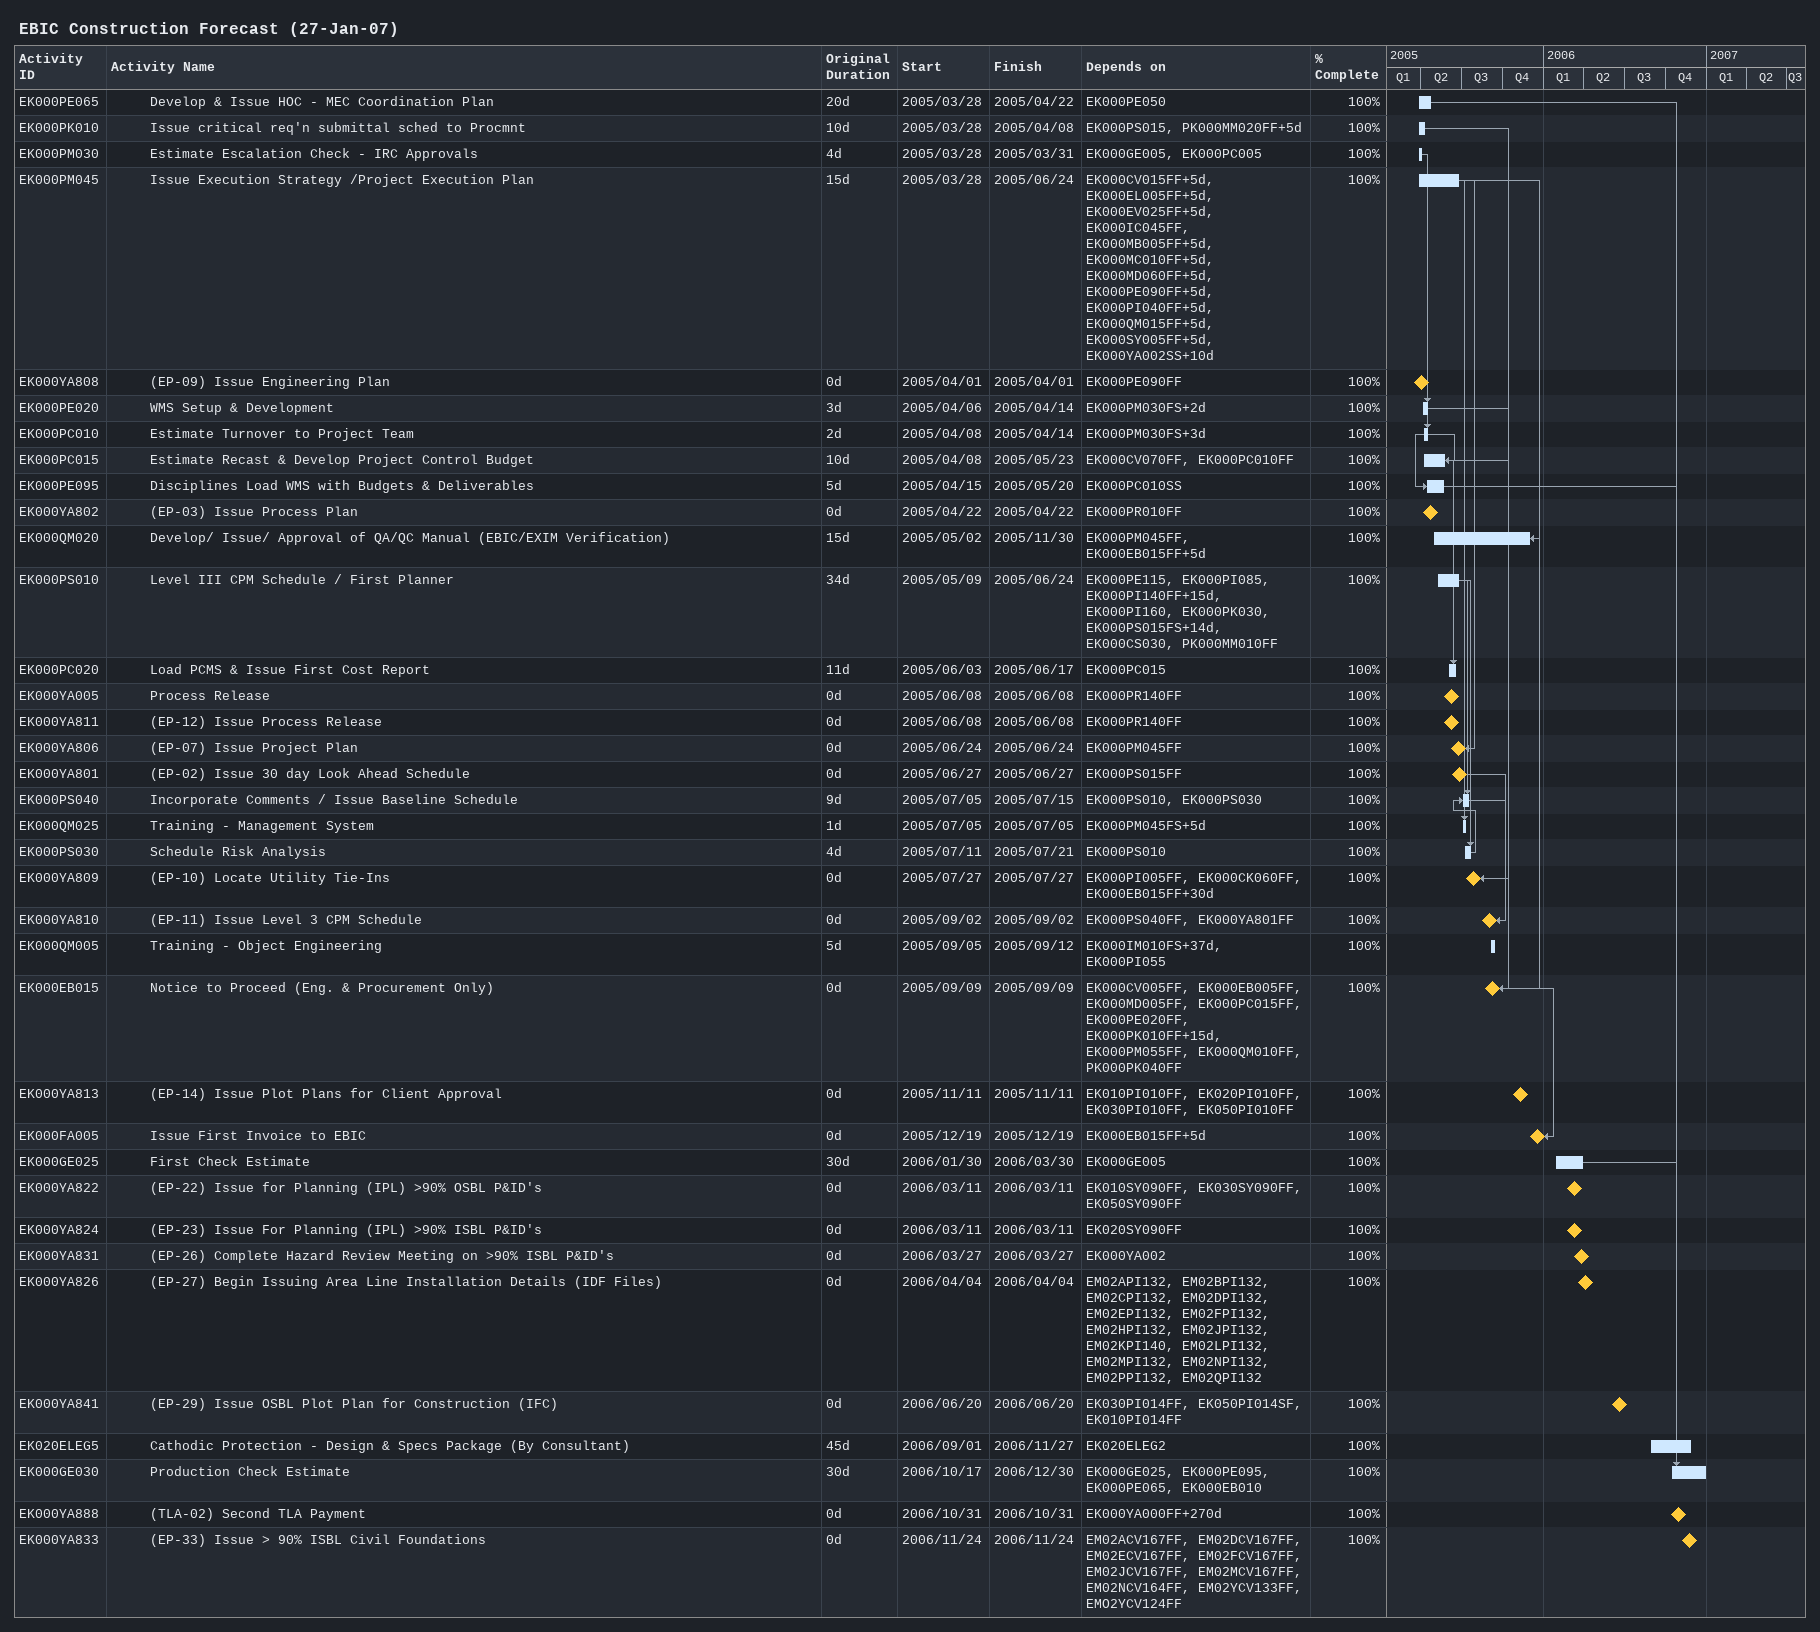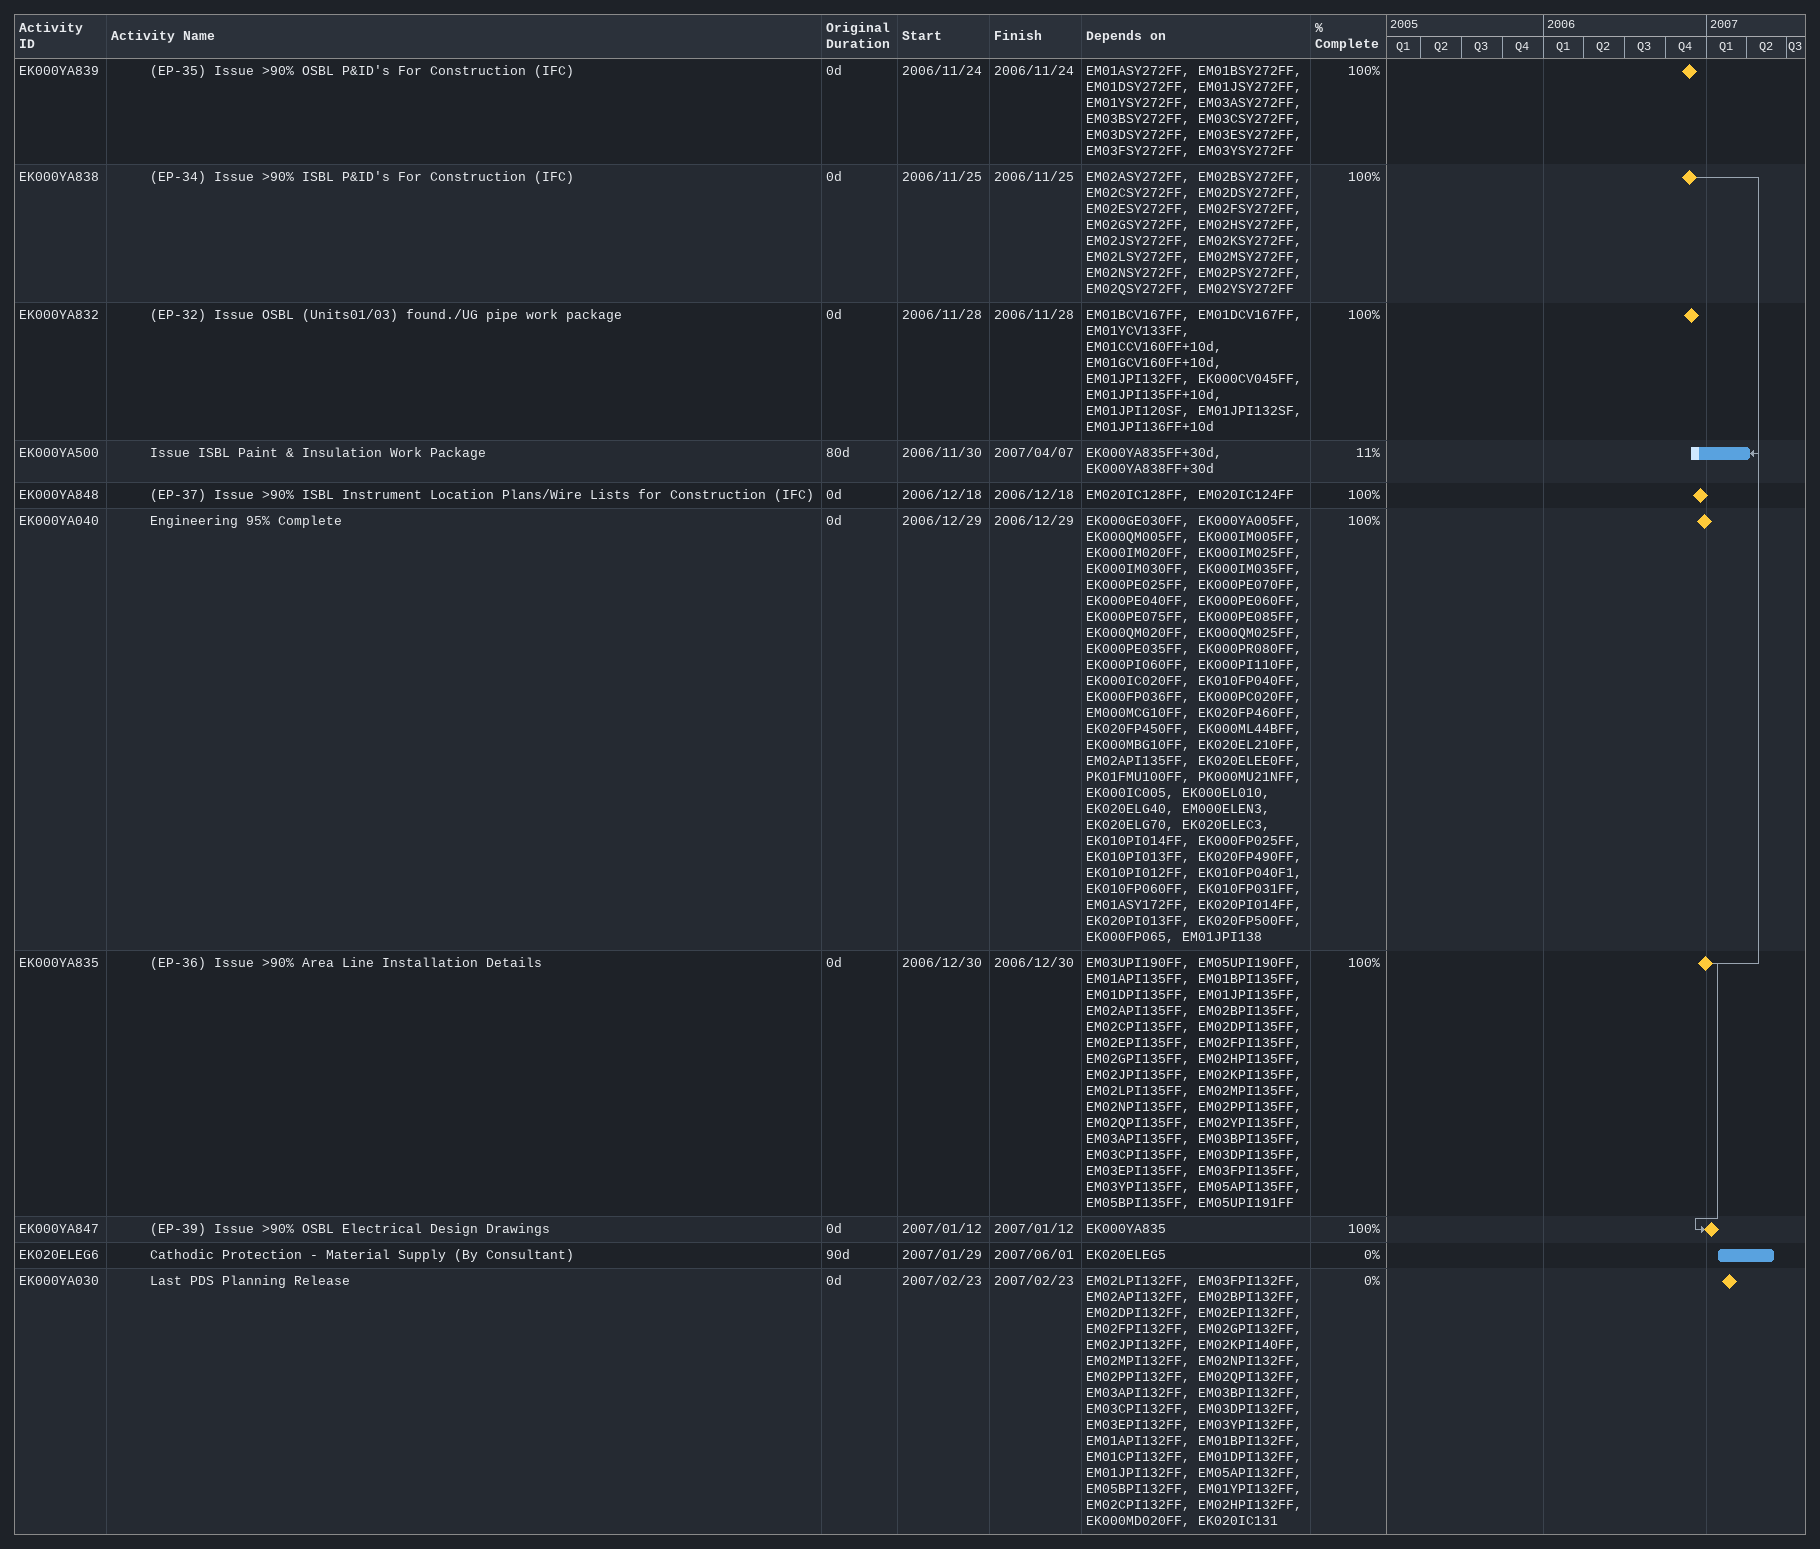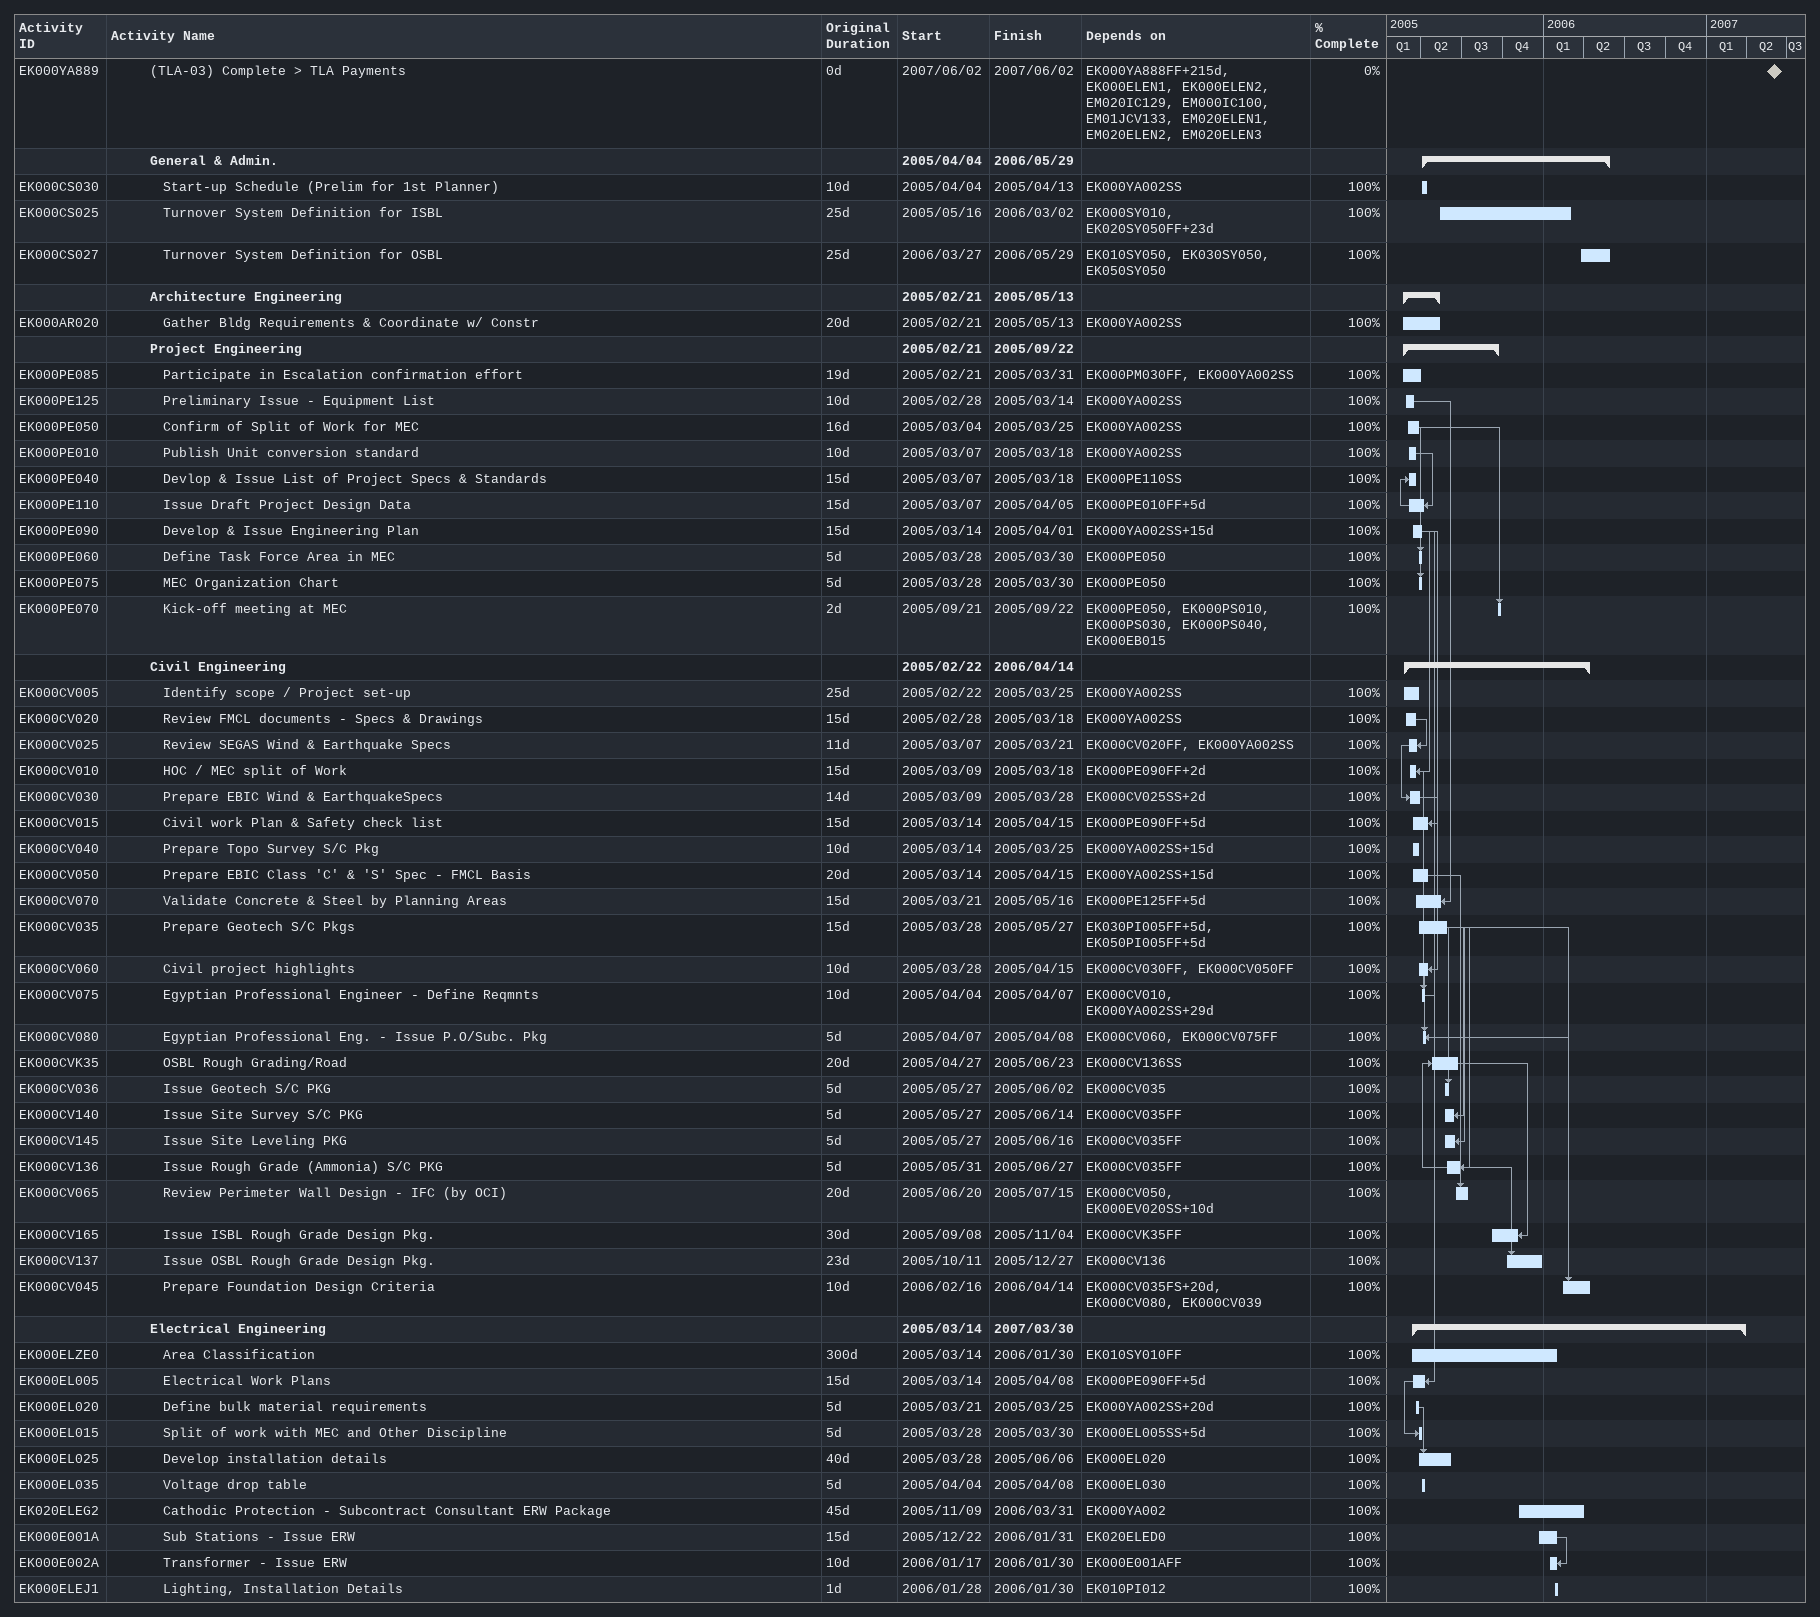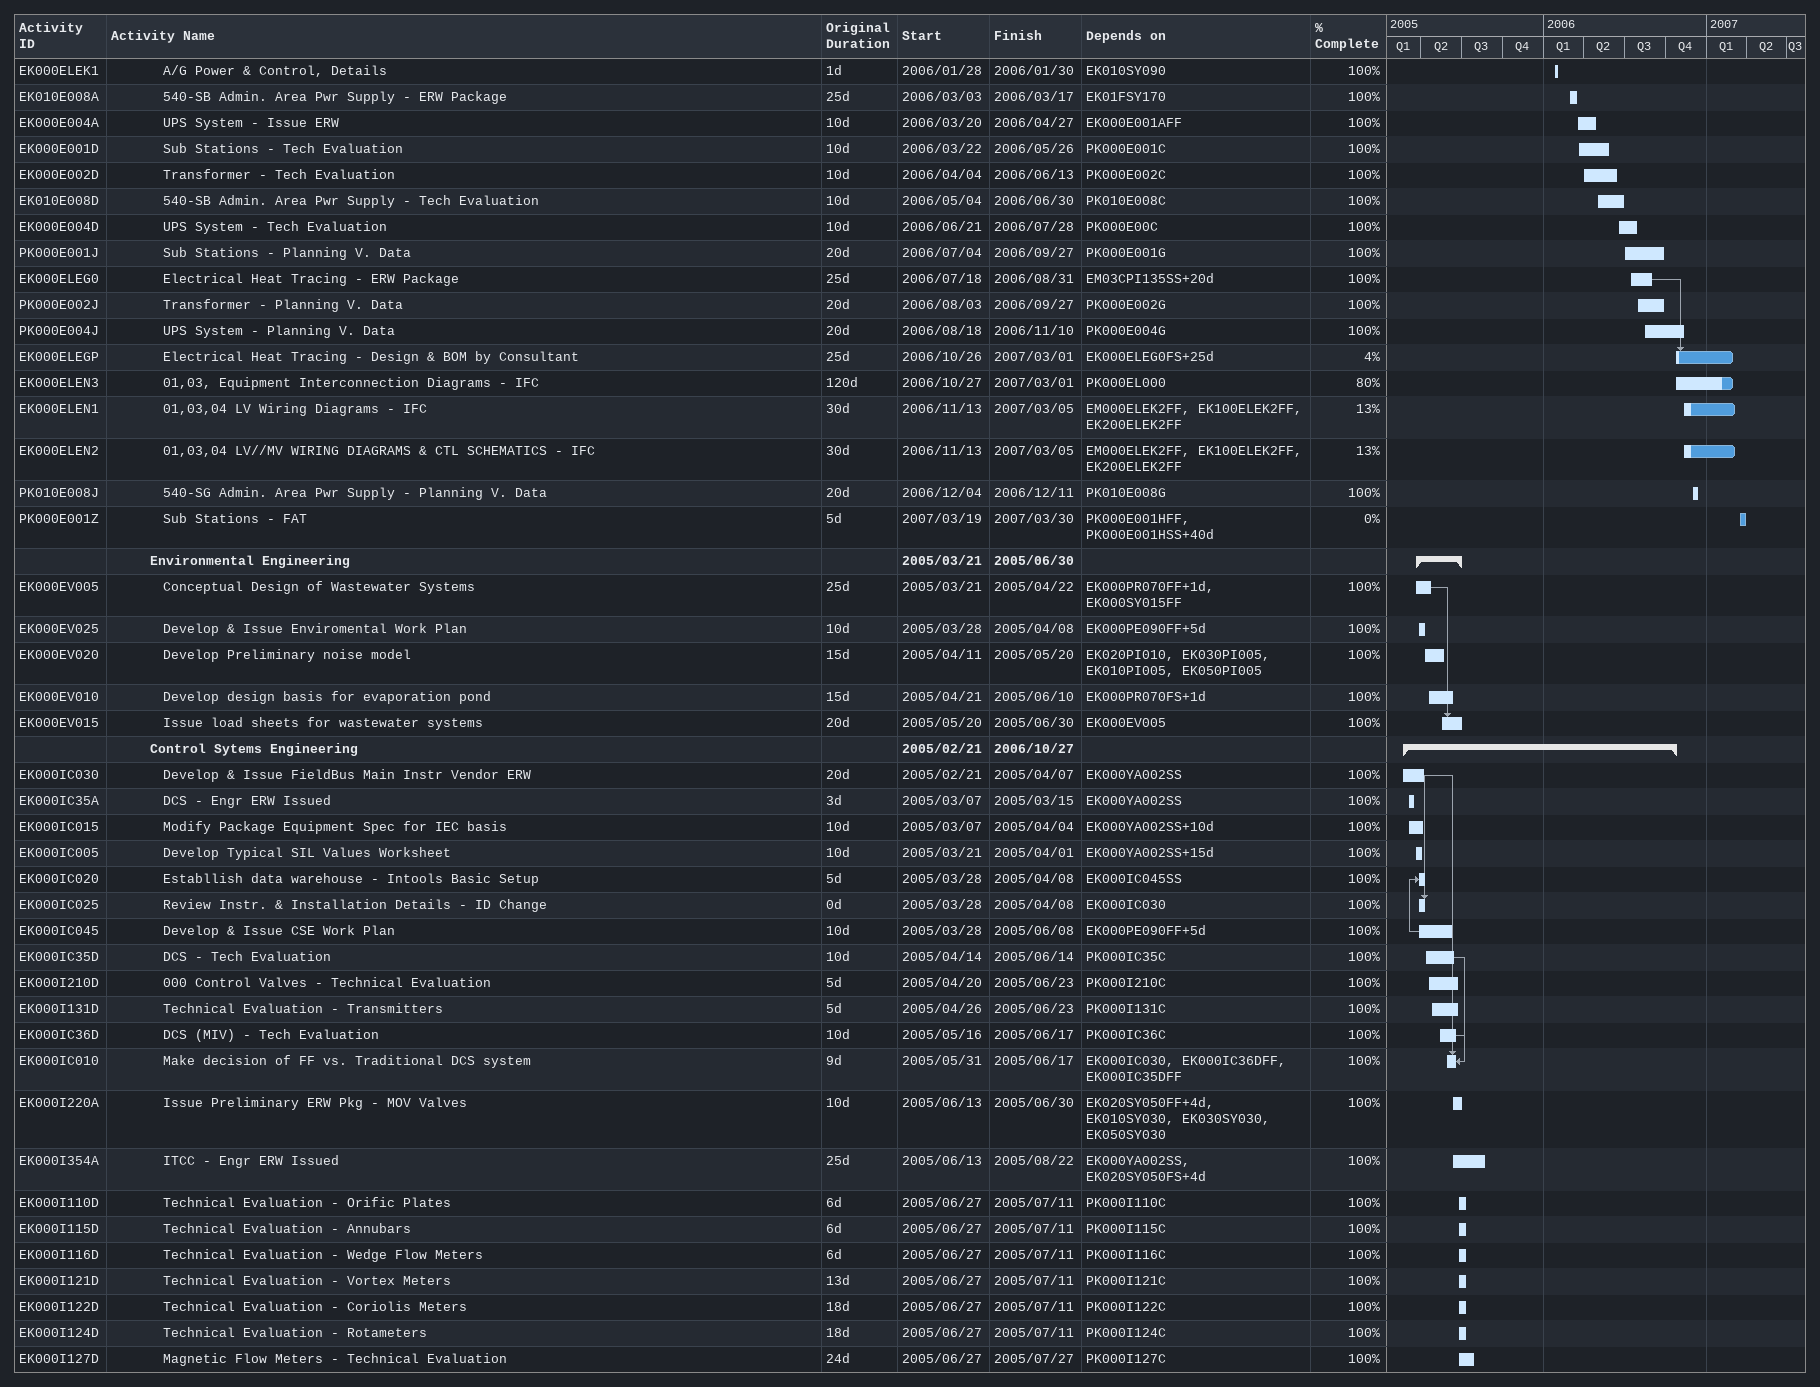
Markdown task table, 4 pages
EBIC Construction Forecast (27-Jan-07)

| ID | Level | Task | Original duration | Start | Finish | Predecessors | % complete |
|---|---|---|---|---|---|---|---|
| EK000PE065 | 4 | Develop & Issue HOC - MEC Coordination Plan | 20d | 2005-03-28 | 2005-04-22 | EK000PE050 | 100 |
| EK000PK010 | 4 | Issue critical req'n submittal sched to Procmnt | 10d | 2005-03-28 | 2005-04-08 | EK000PS015, PK000MM020FF+5d | 100 |
| EK000PM030 | 4 | Estimate Escalation Check - IRC Approvals | 4d | 2005-03-28 | 2005-03-31 | EK000GE005, EK000PC005 | 100 |
| EK000PM045 | 4 | Issue Execution Strategy /Project Execution Plan | 15d | 2005-03-28 | 2005-06-24 | EK000CV015FF+5d, EK000EL005FF+5d, EK000EV025FF+5d, EK000IC045FF, EK000MB005FF+5d, EK000MC010FF+5d, EK000MD060FF+5d, EK000PE090FF+5d, EK000PI040FF+5d, EK000QM015FF+5d, EK000SY005FF+5d, EK000YA002SS+10d | 100 |
| EK000YA808 | 4 | (EP-09) Issue Engineering Plan | 0d | 2005-04-01 | 2005-04-01 | EK000PE090FF | 100 |
| EK000PE020 | 4 | WMS Setup & Development | 3d | 2005-04-06 | 2005-04-14 | EK000PM030FS+2d | 100 |
| EK000PC010 | 4 | Estimate Turnover to Project Team | 2d | 2005-04-08 | 2005-04-14 | EK000PM030FS+3d | 100 |
| EK000PC015 | 4 | Estimate Recast & Develop Project Control Budget | 10d | 2005-04-08 | 2005-05-23 | EK000CV070FF, EK000PC010FF | 100 |
| EK000PE095 | 4 | Disciplines Load WMS with Budgets & Deliverables | 5d | 2005-04-15 | 2005-05-20 | EK000PC010SS | 100 |
| EK000YA802 | 4 | (EP-03) Issue Process Plan | 0d | 2005-04-22 | 2005-04-22 | EK000PR010FF | 100 |
| EK000QM020 | 4 | Develop/ Issue/ Approval of QA/QC Manual (EBIC/EXIM Verification) | 15d | 2005-05-02 | 2005-11-30 | EK000PM045FF, EK000EB015FF+5d | 100 |
| EK000PS010 | 4 | Level III CPM Schedule / First Planner | 34d | 2005-05-09 | 2005-06-24 | EK000PE115, EK000PI085, EK000PI140FF+15d, EK000PI160, EK000PK030, EK000PS015FS+14d, EK000CS030, PK000MM010FF | 100 |
| EK000PC020 | 4 | Load PCMS & Issue First Cost Report | 11d | 2005-06-03 | 2005-06-17 | EK000PC015 | 100 |
| EK000YA005 | 4 | Process Release | 0d | 2005-06-08 | 2005-06-08 | EK000PR140FF | 100 |
| EK000YA811 | 4 | (EP-12) Issue Process Release | 0d | 2005-06-08 | 2005-06-08 | EK000PR140FF | 100 |
| EK000YA806 | 4 | (EP-07) Issue Project Plan | 0d | 2005-06-24 | 2005-06-24 | EK000PM045FF | 100 |
| EK000YA801 | 4 | (EP-02) Issue 30 day Look Ahead Schedule | 0d | 2005-06-27 | 2005-06-27 | EK000PS015FF | 100 |
| EK000PS040 | 4 | Incorporate Comments / Issue Baseline Schedule | 9d | 2005-07-05 | 2005-07-15 | EK000PS010, EK000PS030 | 100 |
| EK000QM025 | 4 | Training - Management System | 1d | 2005-07-05 | 2005-07-05 | EK000PM045FS+5d | 100 |
| EK000PS030 | 4 | Schedule Risk Analysis | 4d | 2005-07-11 | 2005-07-21 | EK000PS010 | 100 |
| EK000YA809 | 4 | (EP-10) Locate Utility Tie-Ins | 0d | 2005-07-27 | 2005-07-27 | EK000PI005FF, EK000CK060FF, EK000EB015FF+30d | 100 |
| EK000YA810 | 4 | (EP-11) Issue Level 3 CPM Schedule | 0d | 2005-09-02 | 2005-09-02 | EK000PS040FF, EK000YA801FF | 100 |
| EK000QM005 | 4 | Training - Object Engineering | 5d | 2005-09-05 | 2005-09-12 | EK000IM010FS+37d, EK000PI055 | 100 |
| EK000EB015 | 4 | Notice to Proceed (Eng. & Procurement Only) | 0d | 2005-09-09 | 2005-09-09 | EK000CV005FF, EK000EB005FF, EK000MD005FF, EK000PC015FF, EK000PE020FF, EK000PK010FF+15d, EK000PM055FF, EK000QM010FF, PK000PK040FF | 100 |
| EK000YA813 | 4 | (EP-14) Issue Plot Plans for Client Approval | 0d | 2005-11-11 | 2005-11-11 | EK010PI010FF, EK020PI010FF, EK030PI010FF, EK050PI010FF | 100 |
| EK000FA005 | 4 | Issue First Invoice to EBIC | 0d | 2005-12-19 | 2005-12-19 | EK000EB015FF+5d | 100 |
| EK000GE025 | 4 | First Check Estimate | 30d | 2006-01-30 | 2006-03-30 | EK000GE005 | 100 |
| EK000YA822 | 4 | (EP-22) Issue for Planning (IPL) >90% OSBL P&ID's | 0d | 2006-03-11 | 2006-03-11 | EK010SY090FF, EK030SY090FF, EK050SY090FF | 100 |
| EK000YA824 | 4 | (EP-23) Issue For Planning (IPL) >90% ISBL P&ID's | 0d | 2006-03-11 | 2006-03-11 | EK020SY090FF | 100 |
| EK000YA831 | 4 | (EP-26) Complete Hazard Review Meeting on >90% ISBL P&ID's | 0d | 2006-03-27 | 2006-03-27 | EK000YA002 | 100 |
| EK000YA826 | 4 | (EP-27) Begin Issuing Area Line Installation Details (IDF Files) | 0d | 2006-04-04 | 2006-04-04 | EM02API132, EM02BPI132, EM02CPI132, EM02DPI132, EM02EPI132, EM02FPI132, EM02HPI132, EM02JPI132, EM02KPI140, EM02LPI132, EM02MPI132, EM02NPI132, EM02PPI132, EM02QPI132 | 100 |
| EK000YA841 | 4 | (EP-29) Issue OSBL Plot Plan for Construction (IFC) | 0d | 2006-06-20 | 2006-06-20 | EK030PI014FF, EK050PI014SF, EK010PI014FF | 100 |
| EK020ELEG5 | 4 | Cathodic Protection - Design & Specs Package (By Consultant) | 45d | 2006-09-01 | 2006-11-27 | EK020ELEG2 | 100 |
| EK000GE030 | 4 | Production Check Estimate | 30d | 2006-10-17 | 2006-12-30 | EK000GE025, EK000PE095, EK000PE065, EK000EB010 | 100 |
| EK000YA888 | 4 | (TLA-02) Second TLA Payment | 0d | 2006-10-31 | 2006-10-31 | EK000YA000FF+270d | 100 |
| EK000YA833 | 4 | (EP-33) Issue > 90% ISBL Civil Foundations | 0d | 2006-11-24 | 2006-11-24 | EM02ACV167FF, EM02DCV167FF, EM02ECV167FF, EM02FCV167FF, EM02JCV167FF, EM02MCV167FF, EM02NCV164FF, EM02YCV133FF, EMO2YCV124FF | 100 |
| EK000YA839 | 4 | (EP-35) Issue >90% OSBL P&ID's For Construction (IFC) | 0d | 2006-11-24 | 2006-11-24 | EM01ASY272FF, EM01BSY272FF, EM01DSY272FF, EM01JSY272FF, EM01YSY272FF, EM03ASY272FF, EM03BSY272FF, EM03CSY272FF, EM03DSY272FF, EM03ESY272FF, EM03FSY272FF, EM03YSY272FF | 100 |
| EK000YA838 | 4 | (EP-34) Issue >90% ISBL P&ID's For Construction (IFC) | 0d | 2006-11-25 | 2006-11-25 | EM02ASY272FF, EM02BSY272FF, EM02CSY272FF, EM02DSY272FF, EM02ESY272FF, EM02FSY272FF, EM02GSY272FF, EM02HSY272FF, EM02JSY272FF, EM02KSY272FF, EM02LSY272FF, EM02MSY272FF, EM02NSY272FF, EM02PSY272FF, EM02QSY272FF, EM02YSY272FF | 100 |
| EK000YA832 | 4 | (EP-32) Issue OSBL (Units01/03) found./UG pipe work package | 0d | 2006-11-28 | 2006-11-28 | EM01BCV167FF, EM01DCV167FF, EM01YCV133FF, EM01CCV160FF+10d, EM01GCV160FF+10d, EM01JPI132FF, EK000CV045FF, EM01JPI135FF+10d, EM01JPI120SF, EM01JPI132SF, EM01JPI136FF+10d | 100 |
| EK000YA500 | 4 | Issue ISBL Paint & Insulation Work Package | 80d | 2006-11-30 | 2007-04-07 | EK000YA835FF+30d, EK000YA838FF+30d | 11 |
| EK000YA848 | 4 | (EP-37) Issue >90% ISBL Instrument Location Plans/Wire Lists for Construction (IFC) | 0d | 2006-12-18 | 2006-12-18 | EM020IC128FF, EM020IC124FF | 100 |
| EK000YA040 | 4 | Engineering 95% Complete | 0d | 2006-12-29 | 2006-12-29 | EK000GE030FF, EK000YA005FF, EK000QM005FF, EK000IM005FF, EK000IM020FF, EK000IM025FF, EK000IM030FF, EK000IM035FF, EK000PE025FF, EK000PE070FF, EK000PE040FF, EK000PE060FF, EK000PE075FF, EK000PE085FF, EK000QM020FF, EK000QM025FF, EK000PE035FF, EK000PR080FF, EK000PI060FF, EK000PI110FF, EK000IC020FF, EK010FP040FF, EK000FP036FF, EK000PC020FF, EM000MCG10FF, EK020FP460FF, EK020FP450FF, EK000ML44BFF, EK000MBG10FF, EK020EL210FF, EM02API135FF, EK020ELEE0FF, PK01FMU100FF, PK000MU21NFF, EK000IC005, EK000EL010, EK020ELG40, EM000ELEN3, EK020ELG70, EK020ELEC3, EK010PI014FF, EK000FP025FF, EK010PI013FF, EK020FP490FF, EK010PI012FF, EK010FP040F1, EK010FP060FF, EK010FP031FF, EM01ASY172FF, EK020PI014FF, EK020PI013FF, EK020FP500FF, EK000FP065, EM01JPI138 | 100 |
| EK000YA835 | 4 | (EP-36) Issue >90% Area Line Installation Details | 0d | 2006-12-30 | 2006-12-30 | EM03UPI190FF, EM05UPI190FF, EM01API135FF, EM01BPI135FF, EM01DPI135FF, EM01JPI135FF, EM02API135FF, EM02BPI135FF, EM02CPI135FF, EM02DPI135FF, EM02EPI135FF, EM02FPI135FF, EM02GPI135FF, EM02HPI135FF, EM02JPI135FF, EM02KPI135FF, EM02LPI135FF, EM02MPI135FF, EM02NPI135FF, EM02PPI135FF, EM02QPI135FF, EM02YPI135FF, EM03API135FF, EM03BPI135FF, EM03CPI135FF, EM03DPI135FF, EM03EPI135FF, EM03FPI135FF, EM03YPI135FF, EM05API135FF, EM05BPI135FF, EM05UPI191FF | 100 |
| EK000YA847 | 4 | (EP-39) Issue >90% OSBL Electrical Design Drawings | 0d | 2007-01-12 | 2007-01-12 | EK000YA835 | 100 |
| EK020ELEG6 | 4 | Cathodic Protection - Material Supply (By Consultant) | 90d | 2007-01-29 | 2007-06-01 | EK020ELEG5 | 0 |
| EK000YA030 | 4 | Last PDS Planning Release | 0d | 2007-02-23 | 2007-02-23 | EM02LPI132FF, EM03FPI132FF, EM02API132FF, EM02BPI132FF, EM02DPI132FF, EM02EPI132FF, EM02FPI132FF, EM02GPI132FF, EM02JPI132FF, EM02KPI140FF, EM02MPI132FF, EM02NPI132FF, EM02PPI132FF, EM02QPI132FF, EM03API132FF, EM03BPI132FF, EM03CPI132FF, EM03DPI132FF, EM03EPI132FF, EM03YPI132FF, EM01API132FF, EM01BPI132FF, EM01CPI132FF, EM01DPI132FF, EM01JPI132FF, EM05API132FF, EM05BPI132FF, EM01YPI132FF, EM02CPI132FF, EM02HPI132FF, EK000MD020FF, EK020IC131 | 0 |
| EK000YA889 | 4 | (TLA-03) Complete > TLA Payments | 0d | 2007-06-02 | 2007-06-02 | EK000YA888FF+215d, EK000ELEN1, EK000ELEN2, EM020IC129, EM000IC100, EM01JCV133, EM020ELEN1, EM020ELEN2, EM020ELEN3 | 0 |
|  | 4 | **General & Admin.** |  | 2005-04-04 | 2006-05-29 |  |  |
| EK000CS030 | 5 | Start-up Schedule (Prelim for 1st Planner) | 10d | 2005-04-04 | 2005-04-13 | EK000YA002SS | 100 |
| EK000CS025 | 5 | Turnover System Definition for ISBL | 25d | 2005-05-16 | 2006-03-02 | EK000SY010, EK020SY050FF+23d | 100 |
| EK000CS027 | 5 | Turnover System Definition for OSBL | 25d | 2006-03-27 | 2006-05-29 | EK010SY050, EK030SY050, EK050SY050 | 100 |
|  | 4 | **Architecture Engineering** |  | 2005-02-21 | 2005-05-13 |  |  |
| EK000AR020 | 5 | Gather Bldg Requirements & Coordinate w/ Constr | 20d | 2005-02-21 | 2005-05-13 | EK000YA002SS | 100 |
|  | 4 | **Project Engineering** |  | 2005-02-21 | 2005-09-22 |  |  |
| EK000PE085 | 5 | Participate in Escalation confirmation effort | 19d | 2005-02-21 | 2005-03-31 | EK000PM030FF, EK000YA002SS | 100 |
| EK000PE125 | 5 | Preliminary Issue - Equipment List | 10d | 2005-02-28 | 2005-03-14 | EK000YA002SS | 100 |
| EK000PE050 | 5 | Confirm of Split of Work for MEC | 16d | 2005-03-04 | 2005-03-25 | EK000YA002SS | 100 |
| EK000PE010 | 5 | Publish Unit conversion standard | 10d | 2005-03-07 | 2005-03-18 | EK000YA002SS | 100 |
| EK000PE040 | 5 | Devlop & Issue List of Project Specs & Standards | 15d | 2005-03-07 | 2005-03-18 | EK000PE110SS | 100 |
| EK000PE110 | 5 | Issue Draft Project Design Data | 15d | 2005-03-07 | 2005-04-05 | EK000PE010FF+5d | 100 |
| EK000PE090 | 5 | Develop & Issue Engineering Plan | 15d | 2005-03-14 | 2005-04-01 | EK000YA002SS+15d | 100 |
| EK000PE060 | 5 | Define Task Force Area in MEC | 5d | 2005-03-28 | 2005-03-30 | EK000PE050 | 100 |
| EK000PE075 | 5 | MEC Organization Chart | 5d | 2005-03-28 | 2005-03-30 | EK000PE050 | 100 |
| EK000PE070 | 5 | Kick-off meeting at MEC | 2d | 2005-09-21 | 2005-09-22 | EK000PE050, EK000PS010, EK000PS030, EK000PS040, EK000EB015 | 100 |
|  | 4 | **Civil Engineering** |  | 2005-02-22 | 2006-04-14 |  |  |
| EK000CV005 | 5 | Identify scope / Project set-up | 25d | 2005-02-22 | 2005-03-25 | EK000YA002SS | 100 |
| EK000CV020 | 5 | Review FMCL documents - Specs & Drawings | 15d | 2005-02-28 | 2005-03-18 | EK000YA002SS | 100 |
| EK000CV025 | 5 | Review SEGAS Wind & Earthquake Specs | 11d | 2005-03-07 | 2005-03-21 | EK000CV020FF, EK000YA002SS | 100 |
| EK000CV010 | 5 | HOC / MEC split of Work | 15d | 2005-03-09 | 2005-03-18 | EK000PE090FF+2d | 100 |
| EK000CV030 | 5 | Prepare EBIC Wind & EarthquakeSpecs | 14d | 2005-03-09 | 2005-03-28 | EK000CV025SS+2d | 100 |
| EK000CV015 | 5 | Civil work Plan & Safety check list | 15d | 2005-03-14 | 2005-04-15 | EK000PE090FF+5d | 100 |
| EK000CV040 | 5 | Prepare Topo Survey S/C Pkg | 10d | 2005-03-14 | 2005-03-25 | EK000YA002SS+15d | 100 |
| EK000CV050 | 5 | Prepare EBIC Class 'C' & 'S' Spec - FMCL Basis | 20d | 2005-03-14 | 2005-04-15 | EK000YA002SS+15d | 100 |
| EK000CV070 | 5 | Validate Concrete & Steel by Planning Areas | 15d | 2005-03-21 | 2005-05-16 | EK000PE125FF+5d | 100 |
| EK000CV035 | 5 | Prepare Geotech S/C Pkgs | 15d | 2005-03-28 | 2005-05-27 | EK030PI005FF+5d, EK050PI005FF+5d | 100 |
| EK000CV060 | 5 | Civil project highlights | 10d | 2005-03-28 | 2005-04-15 | EK000CV030FF, EK000CV050FF | 100 |
| EK000CV075 | 5 | Egyptian Professional Engineer - Define Reqmnts | 10d | 2005-04-04 | 2005-04-07 | EK000CV010, EK000YA002SS+29d | 100 |
| EK000CV080 | 5 | Egyptian Professional Eng. - Issue P.O/Subc. Pkg | 5d | 2005-04-07 | 2005-04-08 | EK000CV060, EK000CV075FF | 100 |
| EK000CVK35 | 5 | OSBL Rough Grading/Road | 20d | 2005-04-27 | 2005-06-23 | EK000CV136SS | 100 |
| EK000CV036 | 5 | Issue Geotech S/C PKG | 5d | 2005-05-27 | 2005-06-02 | EK000CV035 | 100 |
| EK000CV140 | 5 | Issue Site Survey S/C PKG | 5d | 2005-05-27 | 2005-06-14 | EK000CV035FF | 100 |
| EK000CV145 | 5 | Issue Site Leveling PKG | 5d | 2005-05-27 | 2005-06-16 | EK000CV035FF | 100 |
| EK000CV136 | 5 | Issue Rough Grade (Ammonia) S/C PKG | 5d | 2005-05-31 | 2005-06-27 | EK000CV035FF | 100 |
| EK000CV065 | 5 | Review Perimeter Wall Design - IFC (by OCI) | 20d | 2005-06-20 | 2005-07-15 | EK000CV050, EK000EV020SS+10d | 100 |
| EK000CV165 | 5 | Issue ISBL Rough Grade Design Pkg. | 30d | 2005-09-08 | 2005-11-04 | EK000CVK35FF | 100 |
| EK000CV137 | 5 | Issue OSBL Rough Grade Design Pkg. | 23d | 2005-10-11 | 2005-12-27 | EK000CV136 | 100 |
| EK000CV045 | 5 | Prepare Foundation Design Criteria | 10d | 2006-02-16 | 2006-04-14 | EK000CV035FS+20d, EK000CV080, EK000CV039 | 100 |
|  | 4 | **Electrical Engineering** |  | 2005-03-14 | 2007-03-30 |  |  |
| EK000ELZE0 | 5 | Area Classification | 300d | 2005-03-14 | 2006-01-30 | EK010SY010FF | 100 |
| EK000EL005 | 5 | Electrical Work Plans | 15d | 2005-03-14 | 2005-04-08 | EK000PE090FF+5d | 100 |
| EK000EL020 | 5 | Define bulk material requirements | 5d | 2005-03-21 | 2005-03-25 | EK000YA002SS+20d | 100 |
| EK000EL015 | 5 | Split of work with MEC and Other Discipline | 5d | 2005-03-28 | 2005-03-30 | EK000EL005SS+5d | 100 |
| EK000EL025 | 5 | Develop installation details | 40d | 2005-03-28 | 2005-06-06 | EK000EL020 | 100 |
| EK000EL035 | 5 | Voltage drop table | 5d | 2005-04-04 | 2005-04-08 | EK000EL030 | 100 |
| EK020ELEG2 | 5 | Cathodic Protection - Subcontract Consultant ERW Package | 45d | 2005-11-09 | 2006-03-31 | EK000YA002 | 100 |
| EK000E001A | 5 | Sub Stations - Issue ERW | 15d | 2005-12-22 | 2006-01-31 | EK020ELED0 | 100 |
| EK000E002A | 5 | Transformer - Issue ERW | 10d | 2006-01-17 | 2006-01-30 | EK000E001AFF | 100 |
| EK000ELEJ1 | 5 | Lighting, Installation Details | 1d | 2006-01-28 | 2006-01-30 | EK010PI012 | 100 |
| EK000ELEK1 | 5 | A/G Power & Control, Details | 1d | 2006-01-28 | 2006-01-30 | EK010SY090 | 100 |
| EK010E008A | 5 | 540-SB Admin. Area Pwr Supply - ERW Package | 25d | 2006-03-03 | 2006-03-17 | EK01FSY170 | 100 |
| EK000E004A | 5 | UPS System - Issue ERW | 10d | 2006-03-20 | 2006-04-27 | EK000E001AFF | 100 |
| EK000E001D | 5 | Sub Stations - Tech Evaluation | 10d | 2006-03-22 | 2006-05-26 | PK000E001C | 100 |
| EK000E002D | 5 | Transformer - Tech Evaluation | 10d | 2006-04-04 | 2006-06-13 | PK000E002C | 100 |
| EK010E008D | 5 | 540-SB Admin. Area Pwr Supply - Tech Evaluation | 10d | 2006-05-04 | 2006-06-30 | PK010E008C | 100 |
| EK000E004D | 5 | UPS System - Tech Evaluation | 10d | 2006-06-21 | 2006-07-28 | PK000E00C | 100 |
| PK000E001J | 5 | Sub Stations - Planning V. Data | 20d | 2006-07-04 | 2006-09-27 | PK000E001G | 100 |
| EK000ELEG0 | 5 | Electrical Heat Tracing - ERW Package | 25d | 2006-07-18 | 2006-08-31 | EM03CPI135SS+20d | 100 |
| PK000E002J | 5 | Transformer - Planning V. Data | 20d | 2006-08-03 | 2006-09-27 | PK000E002G | 100 |
| PK000E004J | 5 | UPS System - Planning V. Data | 20d | 2006-08-18 | 2006-11-10 | PK000E004G | 100 |
| EK000ELEGP | 5 | Electrical Heat Tracing - Design & BOM by Consultant | 25d | 2006-10-26 | 2007-03-01 | EK000ELEG0FS+25d | 4 |
| EK000ELEN3 | 5 | 01,03, Equipment Interconnection Diagrams - IFC | 120d | 2006-10-27 | 2007-03-01 | PK000EL000 | 80 |
| EK000ELEN1 | 5 | 01,03,04 LV Wiring Diagrams - IFC | 30d | 2006-11-13 | 2007-03-05 | EM000ELEK2FF, EK100ELEK2FF, EK200ELEK2FF | 13 |
| EK000ELEN2 | 5 | 01,03,04 LV//MV WIRING DIAGRAMS & CTL SCHEMATICS - IFC | 30d | 2006-11-13 | 2007-03-05 | EM000ELEK2FF, EK100ELEK2FF, EK200ELEK2FF | 13 |
| PK010E008J | 5 | 540-SG Admin. Area Pwr Supply - Planning V. Data | 20d | 2006-12-04 | 2006-12-11 | PK010E008G | 100 |
| PK000E001Z | 5 | Sub Stations - FAT | 5d | 2007-03-19 | 2007-03-30 | PK000E001HFF, PK000E001HSS+40d | 0 |
|  | 4 | **Environmental Engineering** |  | 2005-03-21 | 2005-06-30 |  |  |
| EK000EV005 | 5 | Conceptual Design of Wastewater Systems | 25d | 2005-03-21 | 2005-04-22 | EK000PR070FF+1d, EK000SY015FF | 100 |
| EK000EV025 | 5 | Develop & Issue Enviromental Work Plan | 10d | 2005-03-28 | 2005-04-08 | EK000PE090FF+5d | 100 |
| EK000EV020 | 5 | Develop Preliminary noise model | 15d | 2005-04-11 | 2005-05-20 | EK020PI010, EK030PI005, EK010PI005, EK050PI005 | 100 |
| EK000EV010 | 5 | Develop design basis for evaporation pond | 15d | 2005-04-21 | 2005-06-10 | EK000PR070FS+1d | 100 |
| EK000EV015 | 5 | Issue load sheets for wastewater systems | 20d | 2005-05-20 | 2005-06-30 | EK000EV005 | 100 |
|  | 4 | **Control Sytems Engineering** |  | 2005-02-21 | 2006-10-27 |  |  |
| EK000IC030 | 5 | Develop & Issue FieldBus Main Instr Vendor ERW | 20d | 2005-02-21 | 2005-04-07 | EK000YA002SS | 100 |
| EK000IC35A | 5 | DCS - Engr ERW Issued | 3d | 2005-03-07 | 2005-03-15 | EK000YA002SS | 100 |
| EK000IC015 | 5 | Modify Package Equipment Spec for IEC basis | 10d | 2005-03-07 | 2005-04-04 | EK000YA002SS+10d | 100 |
| EK000IC005 | 5 | Develop Typical SIL Values Worksheet | 10d | 2005-03-21 | 2005-04-01 | EK000YA002SS+15d | 100 |
| EK000IC020 | 5 | Establlish data warehouse - Intools Basic Setup | 5d | 2005-03-28 | 2005-04-08 | EK000IC045SS | 100 |
| EK000IC025 | 5 | Review Instr. & Installation Details - ID Change | 0d | 2005-03-28 | 2005-04-08 | EK000IC030 | 100 |
| EK000IC045 | 5 | Develop & Issue CSE Work Plan | 10d | 2005-03-28 | 2005-06-08 | EK000PE090FF+5d | 100 |
| EK000IC35D | 5 | DCS - Tech Evaluation | 10d | 2005-04-14 | 2005-06-14 | PK000IC35C | 100 |
| EK000I210D | 5 | 000 Control Valves - Technical Evaluation | 5d | 2005-04-20 | 2005-06-23 | PK000I210C | 100 |
| EK000I131D | 5 | Technical Evaluation - Transmitters | 5d | 2005-04-26 | 2005-06-23 | PK000I131C | 100 |
| EK000IC36D | 5 | DCS (MIV) - Tech Evaluation | 10d | 2005-05-16 | 2005-06-17 | PK000IC36C | 100 |
| EK000IC010 | 5 | Make decision of FF vs. Traditional DCS system | 9d | 2005-05-31 | 2005-06-17 | EK000IC030, EK000IC36DFF, EK000IC35DFF | 100 |
| EK000I220A | 5 | Issue Preliminary ERW Pkg - MOV Valves | 10d | 2005-06-13 | 2005-06-30 | EK020SY050FF+4d, EK010SY030, EK030SY030, EK050SY030 | 100 |
| EK000I354A | 5 | ITCC - Engr ERW Issued | 25d | 2005-06-13 | 2005-08-22 | EK000YA002SS, EK020SY050FS+4d | 100 |
| EK000I110D | 5 | Technical Evaluation - Orific Plates | 6d | 2005-06-27 | 2005-07-11 | PK000I110C | 100 |
| EK000I115D | 5 | Technical Evaluation - Annubars | 6d | 2005-06-27 | 2005-07-11 | PK000I115C | 100 |
| EK000I116D | 5 | Technical Evaluation - Wedge Flow Meters | 6d | 2005-06-27 | 2005-07-11 | PK000I116C | 100 |
| EK000I121D | 5 | Technical Evaluation - Vortex Meters | 13d | 2005-06-27 | 2005-07-11 | PK000I121C | 100 |
| EK000I122D | 5 | Technical Evaluation - Coriolis Meters | 18d | 2005-06-27 | 2005-07-11 | PK000I122C | 100 |
| EK000I124D | 5 | Technical Evaluation - Rotameters | 18d | 2005-06-27 | 2005-07-11 | PK000I124C | 100 |
| EK000I127D | 5 | Magnetic Flow Meters - Technical Evaluation | 24d | 2005-06-27 | 2005-07-27 | PK000I127C | 100 |
